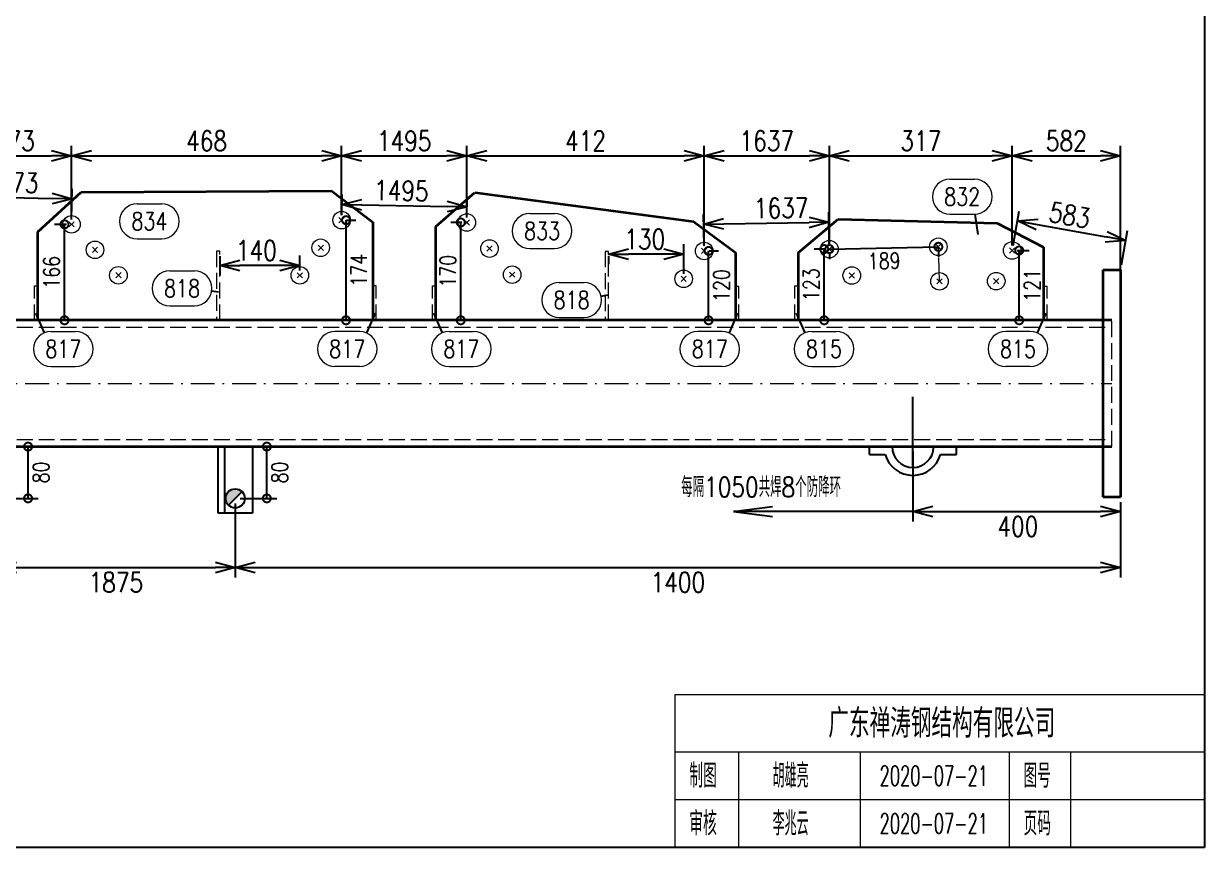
# Model space of a CAD drawing. Extents: x 1310 to 15542, y -76 to 8381.
# Drawn here: x 1665 to 1813.4, y 1193.8 to 1297.4 of the extents above; entities that cross this region are included whole.
import ezdxf
from ezdxf.enums import TextEntityAlignment as Align

# ---------------------------------------------------------------- set-up
doc = ezdxf.new("R2010")
doc.units = 0
doc.header["$MEASUREMENT"] = 0
doc.linetypes.add('一点画线', pattern=[5.2, 3, -1, 0.2, -1])
doc.linetypes.add('虚线', pattern=[2.75, 2, -0.75])
doc.layers.get('0').update_dxf_attribs({"linetype": 'CONTINUOUS', "lineweight": 25})
doc.layers.get('Defpoints').update_dxf_attribs({"linetype": 'CONTINUOUS'})
doc.layers.add('4', color=7, linetype='CONTINUOUS', lineweight=25)
doc.layers.add('5', color=7, linetype='CONTINUOUS', lineweight=25)
doc.styles.add('DimFont', font='simplex.shx', dxfattribs={"width": 0.8, "bigfont": 'gbhzfs.shx'})
doc.styles.get("Standard").update_dxf_attribs({"font": 'simplex.shx', "width": 0.7, "height": 3, "bigfont": 'gbhzfs.shx'})
doc.dimstyles.new('DHDxfDimStyleOpen30', dxfattribs={"dimtxt": 2.5, "dimasz": 2.5, "dimexe": 1.25, "dimexo": 0.625, "dimtad": 2, "dimtxsty": 'DimFont', "dimblk": 'OPEN30', "dimblk1": 'OPEN30', "dimblk2": 'OPEN30', "dimcen": 2.5, "dimadec": 0, "dimazin": 0, "dimtfac": 1, "dimtmove": 0, "dimatfit": 3, "dimfxl": 0, "dimarcsym": 0})

# ---------------------------------------------------------------- blocks, each defined once
blk = doc.blocks.new('板孔21.5')
at = {"layer": '5', "color": 7, "linetype": 'Continuous', "lineweight": 13}
for p, q in [((-0.3, -0.3), (0.3, 0.3)), ((0.3, -0.3), (-0.3, 0.3))]:
    blk.add_line(p, q, dxfattribs=at)
blk.add_circle((0, 0), 1, dxfattribs=at)
blk = doc.blocks.new('_OPEN30')
at = {"color": 0, "linetype": 'ByBlock', "lineweight": -2}
for p, q in [((-1, 0.268), (0, 0)), ((0, 0), (-1, -0.268)), ((0, 0), (-1, 0))]:
    blk.add_line(p, q, dxfattribs=at)
blk = doc.blocks.new('*D200')
at = {"layer": '5', "color": 96, "linetype": 'Continuous', "lineweight": -2}
for p, q in [((1789.38, 1269.49), (1790.16, 1273.8)), ((1792.4, 1272.13), (1801.08, 1270.57)), ((1802.99, 1267.05), (1803.76, 1271.36))]:
    blk.add_line(p, q, dxfattribs=at)
at = {"layer": 'Defpoints', "color": 0, "linetype": 'Continuous'}
for p in [(1803.54, 1270.13), (1789.27, 1268.87), (1802.88, 1266.43)]:
    blk.add_point(p, dxfattribs=at)
at = {"layer": '5', "color": 96, "linetype": 'Continuous', "lineweight": -2, "xscale": 2.5, "yscale": 2.5, "zscale": 2.5}
for p, rotation in [((1789.94, 1272.57), 169.8275937129126), ((1803.54, 1270.13), 349.8275937129126)]:
    blk.add_blockref('_OPEN30', p, dxfattribs=dict(at, rotation=rotation))
at = {"layer": '5', "color": 96, "linetype": 'Continuous', "lineweight": 18, "insert": (1796.5, 1273.3), "char_height": 2.5, "attachment_point": 5, "rotation": 349.8276, "line_spacing_factor": 0.6, "style": 'DimFont'}
blk.add_mtext('583', dxfattribs=at)
blk = doc.blocks.new('_DotSmall')
at = {"color": 0, "linetype": 'ByBlock', "const_width": 0.5}
blk.add_lwpolyline([(-0.0625, 0, 1), (0.0625, 0, 1)], format="xyb", close=True, dxfattribs=at)
blk = doc.blocks.new('*D205')
at = {"layer": '5', "color": 6, "linetype": 'Continuous', "lineweight": -2}
for p, q in [((1670.44, 1272.15), (1668.94, 1272.15)), ((1670.19, 1260.09), (1670.19, 1272.15)), ((1670.44, 1260.09), (1668.94, 1260.09))]:
    blk.add_line(p, q, dxfattribs=at)
at = {"layer": 'Defpoints', "color": 0, "linetype": 'Continuous'}
for p in [(1670.19, 1272.15), (1671.07, 1272.15), (1671.07, 1260.09)]:
    blk.add_point(p, dxfattribs=at)
at = {"layer": '5', "color": 6, "linetype": 'Continuous', "lineweight": -2, "xscale": 2, "yscale": 2, "zscale": 2}
for p, rotation in [((1670.19, 1272.15), 90), ((1670.19, 1260.09), 270)]:
    blk.add_blockref('_DotSmall', p, dxfattribs=dict(at, rotation=rotation))
at = {"layer": '5', "color": 6, "linetype": 'Continuous', "lineweight": 18, "insert": (1668.56, 1266.12), "char_height": 2, "attachment_point": 5, "rotation": 90, "line_spacing_factor": 0.6, "style": 'DimFont'}
blk.add_mtext('166', dxfattribs=at)
blk = doc.blocks.new('*D206')
at = {"layer": '5', "color": 6, "linetype": 'Continuous', "lineweight": -2}
for p, q in [((1705.56, 1260.09), (1705.56, 1272.68)), ((1705.63, 1272.68), (1706.81, 1272.68)), ((1705.63, 1260.09), (1706.81, 1260.09))]:
    blk.add_line(p, q, dxfattribs=at)
at = {"layer": 'Defpoints', "color": 0, "linetype": 'Continuous'}
for p in [(1705.01, 1272.68), (1705.56, 1272.68), (1705.01, 1260.09)]:
    blk.add_point(p, dxfattribs=at)
at = {"layer": '5', "color": 6, "linetype": 'Continuous', "lineweight": -2, "xscale": 2, "yscale": 2, "zscale": 2}
for p, rotation in [((1705.56, 1272.68), 90), ((1705.56, 1260.09), 270)]:
    blk.add_blockref('_DotSmall', p, dxfattribs=dict(at, rotation=rotation))
at = {"layer": '5', "color": 6, "linetype": 'Continuous', "lineweight": 18, "insert": (1707.18, 1266.38), "char_height": 2, "attachment_point": 5, "rotation": 90, "line_spacing_factor": 0.6, "style": 'DimFont'}
blk.add_mtext('174', dxfattribs=at)
blk = doc.blocks.new('*D207')
at = {"layer": '5', "color": 6, "linetype": 'Continuous', "lineweight": -2}
for p, q in [((1720.11, 1272.39), (1718.73, 1272.39)), ((1719.98, 1260.09), (1719.98, 1272.39)), ((1720.11, 1260.09), (1718.73, 1260.09))]:
    blk.add_line(p, q, dxfattribs=at)
at = {"layer": 'Defpoints', "color": 0, "linetype": 'Continuous'}
for p in [(1719.98, 1272.39), (1720.74, 1272.39), (1720.74, 1260.09)]:
    blk.add_point(p, dxfattribs=at)
at = {"layer": '5', "color": 6, "linetype": 'Continuous', "lineweight": -2, "xscale": 2, "yscale": 2, "zscale": 2}
for p, rotation in [((1719.98, 1272.39), 90), ((1719.98, 1260.09), 270)]:
    blk.add_blockref('_DotSmall', p, dxfattribs=dict(at, rotation=rotation))
at = {"layer": '5', "color": 6, "linetype": 'Continuous', "lineweight": 18, "insert": (1718.36, 1266.26), "char_height": 2, "attachment_point": 5, "rotation": 90, "line_spacing_factor": 0.6, "style": 'DimFont'}
blk.add_mtext('170', dxfattribs=at)
blk = doc.blocks.new('*D208')
at = {"layer": '5', "color": 6, "linetype": 'Continuous', "lineweight": -2}
for p, q in [((1751.12, 1260.09), (1751.12, 1268.81)), ((1751.19, 1268.81), (1752.37, 1268.81)), ((1751.19, 1260.09), (1752.37, 1260.09))]:
    blk.add_line(p, q, dxfattribs=at)
at = {"layer": 'Defpoints', "color": 0, "linetype": 'Continuous'}
for p in [(1750.57, 1268.81), (1751.12, 1268.81), (1750.57, 1260.09)]:
    blk.add_point(p, dxfattribs=at)
at = {"layer": '5', "color": 6, "linetype": 'Continuous', "lineweight": -2, "xscale": 2, "yscale": 2, "zscale": 2}
for p, rotation in [((1751.12, 1268.81), 90), ((1751.12, 1260.09), 270)]:
    blk.add_blockref('_DotSmall', p, dxfattribs=dict(at, rotation=rotation))
at = {"layer": '5', "color": 6, "linetype": 'Continuous', "lineweight": 18, "insert": (1752.74, 1264.45), "char_height": 2, "attachment_point": 5, "rotation": 90, "line_spacing_factor": 0.6, "style": 'DimFont'}
blk.add_mtext('120', dxfattribs=at)
blk = doc.blocks.new('*D209')
at = {"layer": '5', "color": 6, "linetype": 'Continuous', "lineweight": -2}
for p, q in [((1765.68, 1269.04), (1764.4, 1269.04)), ((1765.65, 1260.09), (1765.65, 1269.04)), ((1765.68, 1260.09), (1764.4, 1260.09))]:
    blk.add_line(p, q, dxfattribs=at)
at = {"layer": 'Defpoints', "color": 0, "linetype": 'Continuous'}
for p in [(1765.65, 1269.04), (1766.3, 1269.04), (1766.3, 1260.09)]:
    blk.add_point(p, dxfattribs=at)
at = {"layer": '5', "color": 6, "linetype": 'Continuous', "lineweight": -2, "xscale": 2, "yscale": 2, "zscale": 2}
for p, rotation in [((1765.65, 1269.04), 90), ((1765.65, 1260.09), 270)]:
    blk.add_blockref('_DotSmall', p, dxfattribs=dict(at, rotation=rotation))
at = {"layer": '5', "color": 6, "linetype": 'Continuous', "lineweight": 18, "insert": (1764.02, 1264.56), "char_height": 2, "attachment_point": 5, "rotation": 90, "line_spacing_factor": 0.6, "style": 'DimFont'}
blk.add_mtext('123', dxfattribs=at)
blk = doc.blocks.new('*D210')
at = {"layer": '5', "color": 6, "linetype": 'Continuous', "lineweight": -2}
for p, q in [((1789.9, 1268.87), (1791.4, 1268.87)), ((1790.15, 1260.09), (1790.15, 1268.87)), ((1789.9, 1260.09), (1791.4, 1260.09))]:
    blk.add_line(p, q, dxfattribs=at)
at = {"layer": 'Defpoints', "color": 0, "linetype": 'Continuous'}
for p in [(1789.27, 1268.87), (1790.15, 1268.87), (1789.27, 1260.09)]:
    blk.add_point(p, dxfattribs=at)
at = {"layer": '5', "color": 6, "linetype": 'Continuous', "lineweight": -2, "xscale": 2, "yscale": 2, "zscale": 2}
for p, rotation in [((1790.15, 1268.87), 90), ((1790.15, 1260.09), 270)]:
    blk.add_blockref('_DotSmall', p, dxfattribs=dict(at, rotation=rotation))
at = {"layer": '5', "color": 6, "linetype": 'Continuous', "lineweight": 18, "insert": (1791.78, 1264.48), "char_height": 2, "attachment_point": 5, "rotation": 90, "line_spacing_factor": 0.6, "style": 'DimFont'}
blk.add_mtext('121', dxfattribs=at)
blk = doc.blocks.new('*D212')
at = {"layer": '5', "color": 96, "linetype": 'Continuous', "lineweight": -2}
for p, q in [((1655.02, 1273.14), (1655.1, 1276.97)), ((1671.08, 1272.77), (1671.17, 1276.61)), ((1657.57, 1275.67), (1668.64, 1275.41))]:
    blk.add_line(p, q, dxfattribs=at)
at = {"layer": 'Defpoints', "color": 0, "linetype": 'Continuous'}
for p in [(1671.14, 1275.36), (1655, 1272.51), (1671.07, 1272.15)]:
    blk.add_point(p, dxfattribs=at)
at = {"layer": '5', "color": 96, "linetype": 'Continuous', "lineweight": -2, "xscale": 2.5, "yscale": 2.5, "zscale": 2.5}
for p, rotation in [((1655.07, 1275.72), 178.6982102862975), ((1671.14, 1275.36), 358.6982102862975)]:
    blk.add_blockref('_OPEN30', p, dxfattribs=dict(at, rotation=rotation))
at = {"layer": '5', "color": 96, "linetype": 'Continuous', "lineweight": 18, "insert": (1663.48, 1277.41), "char_height": 2.5, "attachment_point": 5, "rotation": 358.6982, "line_spacing_factor": 0.6, "style": 'DimFont'}
blk.add_mtext('1473', dxfattribs=at)
blk = doc.blocks.new('*D213')
at = {"layer": '5', "color": 96, "linetype": 'Continuous', "lineweight": -2}
for p, q in [((1705.02, 1273.3), (1705.07, 1275.89)), ((1707.54, 1274.59), (1718.27, 1274.39)), ((1720.75, 1273.01), (1720.79, 1275.6))]:
    blk.add_line(p, q, dxfattribs=at)
at = {"layer": 'Defpoints', "color": 0, "linetype": 'Continuous'}
for p in [(1720.77, 1274.35), (1705.01, 1272.68), (1720.74, 1272.39)]:
    blk.add_point(p, dxfattribs=at)
at = {"layer": '5', "color": 96, "linetype": 'Continuous', "lineweight": -2, "xscale": 2.5, "yscale": 2.5, "zscale": 2.5}
for p, rotation in [((1705.04, 1274.64), 178.9421235279986), ((1720.77, 1274.35), 358.9421235279986)]:
    blk.add_blockref('_OPEN30', p, dxfattribs=dict(at, rotation=rotation))
at = {"layer": '5', "color": 96, "linetype": 'Continuous', "lineweight": 18, "insert": (1712.52, 1276.38), "char_height": 2.5, "attachment_point": 5, "rotation": 358.9421, "line_spacing_factor": 0.6, "style": 'DimFont'}
blk.add_mtext('1495', dxfattribs=at)
blk = doc.blocks.new('*D214')
at = {"layer": '5', "color": 96, "linetype": 'Continuous', "lineweight": -2}
for p, q in [((1750.56, 1269.43), (1750.5, 1273.43)), ((1766.29, 1269.66), (1766.24, 1273.66)), ((1753.02, 1272.22), (1763.75, 1272.38))]:
    blk.add_line(p, q, dxfattribs=at)
at = {"layer": 'Defpoints', "color": 0, "linetype": 'Continuous'}
for p in [(1766.25, 1272.41), (1750.57, 1268.81), (1766.3, 1269.04)]:
    blk.add_point(p, dxfattribs=at)
at = {"layer": '5', "color": 96, "linetype": 'Continuous', "lineweight": -2, "xscale": 2.5, "yscale": 2.5, "zscale": 2.5}
for p, rotation in [((1766.25, 1272.41), 0.842784728914842), ((1750.52, 1272.18), 180.8427847289149)]:
    blk.add_blockref('_OPEN30', p, dxfattribs=dict(at, rotation=rotation))
at = {"layer": '5', "color": 96, "linetype": 'Continuous', "lineweight": 18, "insert": (1760.24, 1274.2), "char_height": 2.5, "attachment_point": 5, "rotation": 0.8428, "line_spacing_factor": 0.6, "style": 'DimFont'}
blk.add_mtext('1637', dxfattribs=at)
blk = doc.blocks.new('*D219')
at = {"layer": '5', "color": 7, "linetype": 'Continuous', "lineweight": -2}
for p, q in [((1655, 1273.14), (1655, 1282.03)), ((1671.07, 1272.77), (1671.07, 1282.03)), ((1657.5, 1280.78), (1668.57, 1280.78))]:
    blk.add_line(p, q, dxfattribs=at)
at = {"layer": 'Defpoints', "color": 0, "linetype": 'Continuous'}
for p in [(1671.07, 1280.78), (1655, 1272.51), (1671.07, 1272.15)]:
    blk.add_point(p, dxfattribs=at)
at = {"layer": '5', "color": 7, "linetype": 'Continuous', "lineweight": -2, "xscale": 2.5, "yscale": 2.5, "zscale": 2.5, "rotation": 180}
blk.add_blockref('_OPEN30', (1655, 1280.78), dxfattribs=at)
at = {"layer": '5', "color": 7, "linetype": 'Continuous', "lineweight": -2, "xscale": 2.5, "yscale": 2.5, "zscale": 2.5}
blk.add_blockref('_OPEN30', (1671.07, 1280.78), dxfattribs=at)
at = {"layer": '5', "color": 7, "linetype": 'Continuous', "lineweight": 18, "insert": (1663.03, 1282.65), "char_height": 2.5, "attachment_point": 5, "line_spacing_factor": 0.6, "style": 'DimFont'}
blk.add_mtext('1473', dxfattribs=at)
blk = doc.blocks.new('*D220')
at = {"layer": '5', "color": 7, "linetype": 'Continuous', "lineweight": -2}
for p, q in [((1671.07, 1272.77), (1671.07, 1282.03)), ((1705.01, 1273.3), (1705.01, 1282.03)), ((1673.57, 1280.78), (1702.51, 1280.78))]:
    blk.add_line(p, q, dxfattribs=at)
at = {"layer": 'Defpoints', "color": 0, "linetype": 'Continuous'}
for p in [(1705.01, 1280.78), (1671.07, 1272.15), (1705.01, 1272.68)]:
    blk.add_point(p, dxfattribs=at)
at = {"layer": '5', "color": 7, "linetype": 'Continuous', "lineweight": -2, "xscale": 2.5, "yscale": 2.5, "zscale": 2.5, "rotation": 180}
blk.add_blockref('_OPEN30', (1671.07, 1280.78), dxfattribs=at)
at = {"layer": '5', "color": 7, "linetype": 'Continuous', "lineweight": -2, "xscale": 2.5, "yscale": 2.5, "zscale": 2.5}
blk.add_blockref('_OPEN30', (1705.01, 1280.78), dxfattribs=at)
at = {"layer": '5', "color": 7, "linetype": 'Continuous', "lineweight": 18, "insert": (1688.04, 1282.65), "char_height": 2.5, "attachment_point": 5, "line_spacing_factor": 0.6, "style": 'DimFont'}
blk.add_mtext('468', dxfattribs=at)
blk = doc.blocks.new('*D221')
at = {"layer": '5', "color": 7, "linetype": 'Continuous', "lineweight": -2}
for p, q in [((1705.01, 1273.3), (1705.01, 1282.03)), ((1720.74, 1273.01), (1720.74, 1282.03)), ((1707.51, 1280.78), (1718.24, 1280.78))]:
    blk.add_line(p, q, dxfattribs=at)
at = {"layer": 'Defpoints', "color": 0, "linetype": 'Continuous'}
for p in [(1720.74, 1280.78), (1705.01, 1272.68), (1720.74, 1272.39)]:
    blk.add_point(p, dxfattribs=at)
at = {"layer": '5', "color": 7, "linetype": 'Continuous', "lineweight": -2, "xscale": 2.5, "yscale": 2.5, "zscale": 2.5, "rotation": 180}
blk.add_blockref('_OPEN30', (1705.01, 1280.78), dxfattribs=at)
at = {"layer": '5', "color": 7, "linetype": 'Continuous', "lineweight": -2, "xscale": 2.5, "yscale": 2.5, "zscale": 2.5}
blk.add_blockref('_OPEN30', (1720.74, 1280.78), dxfattribs=at)
at = {"layer": '5', "color": 7, "linetype": 'Continuous', "lineweight": 18, "insert": (1712.87, 1282.65), "char_height": 2.5, "attachment_point": 5, "line_spacing_factor": 0.6, "style": 'DimFont'}
blk.add_mtext('1495', dxfattribs=at)
blk = doc.blocks.new('*D222')
at = {"layer": '5', "color": 7, "linetype": 'Continuous', "lineweight": -2}
for p, q in [((1720.74, 1273.01), (1720.74, 1282.03)), ((1750.57, 1269.43), (1750.57, 1282.03)), ((1723.24, 1280.78), (1748.07, 1280.78))]:
    blk.add_line(p, q, dxfattribs=at)
at = {"layer": 'Defpoints', "color": 0, "linetype": 'Continuous'}
for p in [(1750.57, 1280.78), (1720.74, 1272.39), (1750.57, 1268.81)]:
    blk.add_point(p, dxfattribs=at)
at = {"layer": '5', "color": 7, "linetype": 'Continuous', "lineweight": -2, "xscale": 2.5, "yscale": 2.5, "zscale": 2.5, "rotation": 180}
blk.add_blockref('_OPEN30', (1720.74, 1280.78), dxfattribs=at)
at = {"layer": '5', "color": 7, "linetype": 'Continuous', "lineweight": -2, "xscale": 2.5, "yscale": 2.5, "zscale": 2.5}
blk.add_blockref('_OPEN30', (1750.57, 1280.78), dxfattribs=at)
at = {"layer": '5', "color": 7, "linetype": 'Continuous', "lineweight": 18, "insert": (1735.65, 1282.65), "char_height": 2.5, "attachment_point": 5, "line_spacing_factor": 0.6, "style": 'DimFont'}
blk.add_mtext('412', dxfattribs=at)
blk = doc.blocks.new('*D223')
at = {"layer": '5', "color": 7, "linetype": 'Continuous', "lineweight": -2}
for p, q in [((1750.57, 1269.43), (1750.57, 1282.03)), ((1766.3, 1269.66), (1766.3, 1282.03)), ((1753.07, 1280.78), (1763.8, 1280.78))]:
    blk.add_line(p, q, dxfattribs=at)
at = {"layer": 'Defpoints', "color": 0, "linetype": 'Continuous'}
for p in [(1766.3, 1280.78), (1750.57, 1268.81), (1766.3, 1269.04)]:
    blk.add_point(p, dxfattribs=at)
at = {"layer": '5', "color": 7, "linetype": 'Continuous', "lineweight": -2, "xscale": 2.5, "yscale": 2.5, "zscale": 2.5, "rotation": 180}
blk.add_blockref('_OPEN30', (1750.57, 1280.78), dxfattribs=at)
at = {"layer": '5', "color": 7, "linetype": 'Continuous', "lineweight": -2, "xscale": 2.5, "yscale": 2.5, "zscale": 2.5}
blk.add_blockref('_OPEN30', (1766.3, 1280.78), dxfattribs=at)
at = {"layer": '5', "color": 7, "linetype": 'Continuous', "lineweight": 18, "insert": (1758.43, 1282.65), "char_height": 2.5, "attachment_point": 5, "line_spacing_factor": 0.6, "style": 'DimFont'}
blk.add_mtext('1637', dxfattribs=at)
blk = doc.blocks.new('*D224')
at = {"layer": '5', "color": 7, "linetype": 'Continuous', "lineweight": -2}
for p, q in [((1766.3, 1269.66), (1766.3, 1282.03)), ((1789.27, 1269.5), (1789.27, 1282.03)), ((1768.8, 1280.78), (1786.77, 1280.78))]:
    blk.add_line(p, q, dxfattribs=at)
at = {"layer": 'Defpoints', "color": 0, "linetype": 'Continuous'}
for p in [(1789.27, 1280.78), (1766.3, 1269.04), (1789.27, 1268.87)]:
    blk.add_point(p, dxfattribs=at)
at = {"layer": '5', "color": 7, "linetype": 'Continuous', "lineweight": -2, "xscale": 2.5, "yscale": 2.5, "zscale": 2.5, "rotation": 180}
blk.add_blockref('_OPEN30', (1766.3, 1280.78), dxfattribs=at)
at = {"layer": '5', "color": 7, "linetype": 'Continuous', "lineweight": -2, "xscale": 2.5, "yscale": 2.5, "zscale": 2.5}
blk.add_blockref('_OPEN30', (1789.27, 1280.78), dxfattribs=at)
at = {"layer": '5', "color": 7, "linetype": 'Continuous', "lineweight": 18, "insert": (1777.79, 1282.65), "char_height": 2.5, "attachment_point": 5, "line_spacing_factor": 0.6, "style": 'DimFont'}
blk.add_mtext('317', dxfattribs=at)
blk = doc.blocks.new('*D225')
at = {"layer": '5', "color": 7, "linetype": 'Continuous', "lineweight": -2}
for p, q in [((1789.27, 1269.5), (1789.27, 1282.03)), ((1802.88, 1252.77), (1802.88, 1282.03)), ((1791.77, 1280.78), (1800.38, 1280.78))]:
    blk.add_line(p, q, dxfattribs=at)
at = {"layer": 'Defpoints', "color": 0, "linetype": 'Continuous'}
for p in [(1802.88, 1280.78), (1789.27, 1268.87), (1802.88, 1252.15)]:
    blk.add_point(p, dxfattribs=at)
at = {"layer": '5', "color": 7, "linetype": 'Continuous', "lineweight": -2, "xscale": 2.5, "yscale": 2.5, "zscale": 2.5, "rotation": 180}
blk.add_blockref('_OPEN30', (1789.27, 1280.78), dxfattribs=at)
at = {"layer": '5', "color": 7, "linetype": 'Continuous', "lineweight": -2, "xscale": 2.5, "yscale": 2.5, "zscale": 2.5}
blk.add_blockref('_OPEN30', (1802.88, 1280.78), dxfattribs=at)
at = {"layer": '5', "color": 7, "linetype": 'Continuous', "lineweight": 18, "insert": (1796.07, 1282.65), "char_height": 2.5, "attachment_point": 5, "line_spacing_factor": 0.6, "style": 'DimFont'}
blk.add_mtext('582', dxfattribs=at)
blk = doc.blocks.new('*D226')
at = {"layer": '5', "color": 134, "linetype": 'Continuous', "lineweight": -2}
for p, q in [((1689.7, 1268.16), (1689.7, 1265.74)), ((1699.76, 1266.36), (1699.76, 1268.24)), ((1697.26, 1266.99), (1692.2, 1266.99))]:
    blk.add_line(p, q, dxfattribs=at)
at = {"layer": 'Defpoints', "color": 0, "linetype": 'Continuous'}
for p in [(1689.7, 1268.78), (1689.7, 1266.99), (1699.76, 1265.74)]:
    blk.add_point(p, dxfattribs=at)
at = {"layer": '5', "color": 134, "linetype": 'Continuous', "lineweight": -2, "xscale": 2.5, "yscale": 2.5, "zscale": 2.5, "rotation": 180}
blk.add_blockref('_OPEN30', (1689.7, 1266.99), dxfattribs=at)
at = {"layer": '5', "color": 134, "linetype": 'Continuous', "lineweight": -2, "xscale": 2.5, "yscale": 2.5, "zscale": 2.5}
blk.add_blockref('_OPEN30', (1699.76, 1266.99), dxfattribs=at)
at = {"layer": '5', "color": 134, "linetype": 'Continuous', "lineweight": 18, "insert": (1694.29, 1268.86), "char_height": 2.5, "attachment_point": 5, "line_spacing_factor": 0.6, "style": 'DimFont'}
blk.add_mtext('140', dxfattribs=at)
blk = doc.blocks.new('*D227')
at = {"layer": '5', "color": 134, "linetype": 'Continuous', "lineweight": -2}
for p, q in [((1747.99, 1265.92), (1747.99, 1269.66)), ((1738.56, 1268.13), (1738.56, 1267.16)), ((1745.49, 1268.41), (1741.06, 1268.41))]:
    blk.add_line(p, q, dxfattribs=at)
at = {"layer": 'Defpoints', "color": 0, "linetype": 'Continuous'}
for p in [(1738.56, 1268.76), (1738.56, 1268.41), (1747.99, 1265.3)]:
    blk.add_point(p, dxfattribs=at)
at = {"layer": '5', "color": 134, "linetype": 'Continuous', "lineweight": -2, "xscale": 2.5, "yscale": 2.5, "zscale": 2.5, "rotation": 180}
blk.add_blockref('_OPEN30', (1738.56, 1268.41), dxfattribs=at)
at = {"layer": '5', "color": 134, "linetype": 'Continuous', "lineweight": -2, "xscale": 2.5, "yscale": 2.5, "zscale": 2.5}
blk.add_blockref('_OPEN30', (1747.99, 1268.41), dxfattribs=at)
at = {"layer": '5', "color": 134, "linetype": 'Continuous', "lineweight": 18, "insert": (1743.1, 1270.28), "char_height": 2.5, "attachment_point": 5, "line_spacing_factor": 0.6, "style": 'DimFont'}
blk.add_mtext('130', dxfattribs=at)
blk = doc.blocks.new('*D295')
at = {"layer": '5', "color": 6, "linetype": 'Continuous', "lineweight": -2}
for p, q in [((1766.3, 1269.04), (1779.99, 1269.33)), ((1780, 1268.71), (1780.01, 1268.08)), ((1766.32, 1268.41), (1766.33, 1267.79))]:
    blk.add_line(p, q, dxfattribs=at)
at = {"layer": 'Defpoints', "color": 0, "linetype": 'Continuous'}
for p in [(1766.3, 1269.04), (1779.99, 1269.33), (1779.99, 1269.33)]:
    blk.add_point(p, dxfattribs=at)
at = {"layer": '5', "color": 6, "linetype": 'Continuous', "lineweight": -2, "xscale": 2, "yscale": 2, "zscale": 2}
for p, rotation in [((1766.3, 1269.04), 181.2373660788034), ((1779.99, 1269.33), 1.237366078803411)]:
    blk.add_blockref('_DotSmall', p, dxfattribs=dict(at, rotation=rotation))
at = {"layer": '5', "color": 6, "linetype": 'Continuous', "lineweight": 18, "insert": (1773.18, 1267.56), "char_height": 2, "attachment_point": 5, "rotation": 1.2374, "style": 'DimFont'}
blk.add_mtext('189', dxfattribs=at)
blk = doc.blocks.new('*D318')
at = {"layer": '5', "color": 6, "linetype": 'Continuous', "lineweight": -2}
for p, q in [((1664.43, 1244.21), (1666.86, 1244.21)), ((1665.61, 1237.7), (1665.61, 1244.21)), ((1662.27, 1237.7), (1666.86, 1237.7))]:
    blk.add_line(p, q, dxfattribs=at)
at = {"layer": 'Defpoints', "color": 0, "linetype": 'Continuous'}
for p in [(1663.8, 1244.21), (1665.61, 1244.21), (1661.64, 1237.7)]:
    blk.add_point(p, dxfattribs=at)
at = {"layer": '5', "color": 6, "linetype": 'Continuous', "lineweight": -2, "xscale": 2, "yscale": 2, "zscale": 2}
for p, rotation in [((1665.61, 1244.21), 90), ((1665.61, 1237.7), 270)]:
    blk.add_blockref('_DotSmall', p, dxfattribs=dict(at, rotation=rotation))
at = {"layer": '5', "color": 6, "linetype": 'Continuous', "lineweight": 18, "insert": (1667.24, 1240.96), "char_height": 2, "attachment_point": 5, "rotation": 90, "style": 'DimFont'}
blk.add_mtext('80', dxfattribs=at)
blk = doc.blocks.new('*D319')
at = {"layer": '5', "color": 6, "linetype": 'Continuous', "lineweight": -2}
for p, q in [((1694.43, 1244.21), (1696.86, 1244.21)), ((1695.61, 1237.7), (1695.61, 1244.21)), ((1692.27, 1237.7), (1696.86, 1237.7))]:
    blk.add_line(p, q, dxfattribs=at)
at = {"layer": 'Defpoints', "color": 0, "linetype": 'Continuous'}
for p in [(1693.8, 1244.21), (1695.61, 1244.21), (1691.64, 1237.7)]:
    blk.add_point(p, dxfattribs=at)
at = {"layer": '5', "color": 6, "linetype": 'Continuous', "lineweight": -2, "xscale": 2, "yscale": 2, "zscale": 2}
for p, rotation in [((1695.61, 1244.21), 90), ((1695.61, 1237.7), 270)]:
    blk.add_blockref('_DotSmall', p, dxfattribs=dict(at, rotation=rotation))
at = {"layer": '5', "color": 6, "linetype": 'Continuous', "lineweight": 18, "insert": (1697.24, 1240.96), "char_height": 2, "attachment_point": 5, "rotation": 90, "style": 'DimFont'}
blk.add_mtext('80', dxfattribs=at)
blk = doc.blocks.new('*D324')
at = {"color": 0, "linetype": 'Continuous', "lineweight": -2}
for p, q in [((1661.64, 1237.07), (1661.64, 1227.77)), ((1691.64, 1237.07), (1691.64, 1227.77)), ((1664.14, 1229.02), (1689.14, 1229.02))]:
    blk.add_line(p, q, dxfattribs=at)
at = {"layer": 'Defpoints', "color": 0, "linetype": 'Continuous'}
for p in [(1661.64, 1237.7), (1691.64, 1237.7), (1691.64, 1229.02)]:
    blk.add_point(p, dxfattribs=at)
at = {"color": 0, "linetype": 'Continuous', "lineweight": -2, "xscale": 2.5, "yscale": 2.5, "zscale": 2.5, "rotation": 180}
blk.add_blockref('_OPEN30', (1661.64, 1229.02), dxfattribs=at)
at = {"color": 0, "linetype": 'Continuous', "lineweight": -2, "xscale": 2.5, "yscale": 2.5, "zscale": 2.5}
blk.add_blockref('_OPEN30', (1691.64, 1229.02), dxfattribs=at)
at = {"color": 0, "linetype": 'Continuous', "insert": (1676.64, 1227.15), "char_height": 2.5, "attachment_point": 5, "style": 'DimFont'}
blk.add_mtext('1875', dxfattribs=at)
blk = doc.blocks.new('*D325')
at = {"color": 0, "linetype": 'Continuous', "lineweight": -2}
for p, q in [((1691.64, 1237.07), (1691.64, 1227.77)), ((1802.88, 1237.24), (1802.88, 1227.77)), ((1694.14, 1229.02), (1800.38, 1229.02))]:
    blk.add_line(p, q, dxfattribs=at)
at = {"layer": 'Defpoints', "color": 0, "linetype": 'Continuous'}
for p in [(1691.64, 1237.7), (1802.88, 1237.87), (1802.88, 1229.02)]:
    blk.add_point(p, dxfattribs=at)
at = {"color": 0, "linetype": 'Continuous', "lineweight": -2, "xscale": 2.5, "yscale": 2.5, "zscale": 2.5, "rotation": 180}
blk.add_blockref('_OPEN30', (1691.64, 1229.02), dxfattribs=at)
at = {"color": 0, "linetype": 'Continuous', "lineweight": -2, "xscale": 2.5, "yscale": 2.5, "zscale": 2.5}
blk.add_blockref('_OPEN30', (1802.88, 1229.02), dxfattribs=at)
at = {"color": 0, "linetype": 'Continuous', "insert": (1747.26, 1227.15), "char_height": 2.5, "attachment_point": 5, "style": 'DimFont'}
blk.add_mtext('1400', dxfattribs=at)
blk = doc.blocks.new('*D326')
at = {"color": 7, "linetype": 'Continuous', "lineweight": -2}
for p, q in [((1776.79, 1243.59), (1776.79, 1234.8)), ((1779.29, 1236.05), (1800.38, 1236.05)), ((1802.88, 1237.24), (1802.88, 1234.8))]:
    blk.add_line(p, q, dxfattribs=at)
at = {"layer": 'Defpoints', "color": 0, "linetype": 'Continuous'}
for p in [(1776.79, 1244.21), (1802.88, 1237.87), (1802.88, 1236.05)]:
    blk.add_point(p, dxfattribs=at)
at = {"color": 7, "linetype": 'Continuous', "lineweight": -2, "xscale": 2.5, "yscale": 2.5, "zscale": 2.5, "rotation": 180}
blk.add_blockref('_OPEN30', (1776.79, 1236.05), dxfattribs=at)
at = {"color": 7, "linetype": 'Continuous', "lineweight": -2, "xscale": 2.5, "yscale": 2.5, "zscale": 2.5}
blk.add_blockref('_OPEN30', (1802.88, 1236.05), dxfattribs=at)
at = {"color": 7, "linetype": 'Continuous', "lineweight": 18, "insert": (1789.98, 1234.17), "char_height": 2.5, "attachment_point": 5, "style": 'DimFont'}
blk.add_mtext('400', dxfattribs=at)
blk = doc.blocks.new('CTDHK')
at = {"color": 0, "linetype": 'Continuous'}
for p, q in [((297, 210), (297, 0)), ((297, 0), (0, 0))]:
    blk.add_line(p, q, dxfattribs=at)

msp = doc.modelspace()

# ---------------------------------------------------------------- hatches: boundary and pattern name
msp.add_hatch(color=256).paths.add_polyline_path([(1692.492, 1238.549, 0.6681786), (1690.443, 1237.7, 0.1989124), (1690.795, 1236.851)])

# ---------------------------------------------------------------- linework, layer by layer
at = {"color": 0, "linetype": 'Continuous'}
for p, q in [((1784.991, 1270.869), (1784.626, 1273.415)), ((1689.541, 1263.606), (1688.677, 1263.75)), ((1738.374, 1263.23), (1737.612, 1263.078)), ((1666.55, 1261), (1667.624, 1258.517)), ((1709.203, 1261), (1708.129, 1258.517)), ((1716.564, 1261), (1717.638, 1258.517)), ((1754.765, 1261), (1753.691, 1258.517)), ((1762.126, 1261), (1763.2, 1258.517)), ((1793.493, 1261), (1792.419, 1258.517))]:
    msp.add_line(p, q, dxfattribs=at)
for p, q in [((1776.791, 1241.593), (1776.791, 1250.479)), ((1689.482, 1244.212), (1693.802, 1244.212)), ((1689.482, 1235.849), (1689.482, 1244.212)), ((1690.322, 1235.849), (1690.322, 1244.212)), ((1693.802, 1244.212), (1693.802, 1235.849)), ((1771.32, 1244.212), (1774.172, 1244.212)), ((1771.32, 1243.212), (1771.32, 1244.212)), ((1779.41, 1244.212), (1782.262, 1244.212)), ((1782.262, 1243.212), (1782.262, 1244.212)), ((1771.32, 1243.212), (1773.313, 1243.212)), ((1780.269, 1243.212), (1782.262, 1243.212)), ((1692.492, 1238.549), (1690.795, 1236.851)), ((1754.26, 1236.05), (1759.168, 1236.68)), ((1776.791, 1236.05), (1754.26, 1236.05)), ((1754.26, 1236.05), (1759.168, 1235.42)), ((1693.802, 1235.849), (1689.482, 1235.849))]:
    msp.add_line(p, q)
msp.add_circle((1691.643, 1237.7), 1.201)
for radius, start, end in [(2.619, 180, 0), (3.619, 196.04206, 343.95794)]:
    msp.add_arc((1776.791, 1244.212), radius, start, end)
at = {"layer": '4', "color": 1, "linetype": 'Continuous', "lineweight": 18}
for p, q in [((1746.922, 1213.031), (1813.422, 1213.031)), ((1746.922, 1193.831), (1746.922, 1213.031)), ((1746.922, 1205.831), (1813.422, 1205.831)), ((1754.922, 1193.831), (1754.922, 1205.831)), ((1770.222, 1193.831), (1770.222, 1205.831)), ((1788.922, 1193.831), (1788.922, 1205.831)), ((1796.622, 1193.831), (1796.622, 1205.831)), ((1746.922, 1199.831), (1813.422, 1199.831))]:
    msp.add_line(p, q, dxfattribs=at)
msp.add_lwpolyline([(1516.422, 1403.831), (1516.422, 1193.831), (1813.422, 1193.831), (1813.422, 1403.831)], close=True, dxfattribs=at)
at = {"layer": '5', "color": 1, "linetype": 'Continuous', "lineweight": 18}
for p, q in [((1781.448, 1277.825), (1784.535, 1277.825)), ((1679.316, 1274.746), (1682.403, 1274.746)), ((1728.656, 1273.519), (1731.743, 1273.519)), ((1781.448, 1273.415), (1784.535, 1273.415)), ((1679.316, 1270.336), (1682.403, 1270.336)), ((1728.656, 1269.109), (1731.743, 1269.109)), ((1683.414, 1266.317), (1686.501, 1266.317)), ((1732.363, 1264.853), (1735.45, 1264.853)), ((1683.414, 1261.907), (1686.501, 1261.907)), ((1732.363, 1260.443), (1735.45, 1260.443)), ((1668.5, 1258.698), (1671.587, 1258.698)), ((1707.254, 1258.698), (1704.167, 1258.698)), ((1718.513, 1258.698), (1721.6, 1258.698)), ((1752.816, 1258.698), (1749.729, 1258.698)), ((1764.075, 1258.698), (1767.162, 1258.698)), ((1791.544, 1258.698), (1788.457, 1258.698)), ((1668.5, 1254.288), (1671.587, 1254.288)), ((1707.254, 1254.288), (1704.167, 1254.288)), ((1718.513, 1254.288), (1721.6, 1254.288)), ((1752.816, 1254.288), (1749.729, 1254.288)), ((1764.075, 1254.288), (1767.162, 1254.288)), ((1791.544, 1254.288), (1788.457, 1254.288))]:
    msp.add_line(p, q, dxfattribs=at)
at = {"layer": '5', "color": 7, "linetype": 'Continuous', "lineweight": 35}
for p, q in [((1666.833, 1271.204), (1672.262, 1276.203)), ((1672.262, 1276.203), (1703.717, 1276.378)), ((1703.717, 1276.378), (1708.921, 1272.442)), ((1716.846, 1271.884), (1721.768, 1276.167)), ((1721.768, 1276.167), (1749.223, 1272.489)), ((1708.921, 1272.442), (1708.921, 1260.088)), ((1716.846, 1260.088), (1716.846, 1271.884)), ((1749.223, 1272.489), (1754.483, 1268.629)), ((1762.409, 1268.593), (1767.392, 1272.804)), ((1767.392, 1272.804), (1787.381, 1272.307)), ((1787.381, 1272.307), (1793.211, 1269.275)), ((1666.833, 1260.088), (1666.833, 1271.204)), ((1754.483, 1268.629), (1754.483, 1260.088)), ((1762.409, 1260.088), (1762.409, 1268.593)), ((1793.211, 1269.275), (1793.211, 1260.088)), ((1800.702, 1266.431), (1802.876, 1266.431)), ((1800.702, 1237.869), (1800.702, 1266.431)), ((1802.876, 1266.431), (1802.876, 1237.869)), ((1801.789, 1260.088), (1540.45, 1260.088)), ((1708.921, 1260.088), (1666.833, 1260.088)), ((1754.483, 1260.088), (1716.846, 1260.088)), ((1793.211, 1260.088), (1762.409, 1260.088)), ((1540.45, 1244.212), (1801.789, 1244.212)), ((1802.876, 1237.869), (1800.702, 1237.869))]:
    msp.add_line(p, q, dxfattribs=at)
at = {"layer": '5', "color": 7, "linetype": '虚线', "lineweight": 18}
for p, q in [((1689.7, 1268.785), (1689.265, 1268.785)), ((1689.265, 1268.785), (1689.265, 1260.088)), ((1689.7, 1260.088), (1689.7, 1268.785)), ((1738.559, 1268.756), (1738.124, 1268.756)), ((1738.124, 1268.756), (1738.124, 1260.088)), ((1738.559, 1260.088), (1738.559, 1268.756)), ((1666.398, 1260.088), (1666.398, 1264.433)), ((1666.398, 1264.433), (1666.833, 1264.433)), ((1666.833, 1264.433), (1666.833, 1260.088)), ((1709.355, 1264.433), (1708.921, 1264.433)), ((1708.921, 1264.433), (1708.921, 1260.088)), ((1709.355, 1260.088), (1709.355, 1264.433)), ((1716.411, 1260.088), (1716.411, 1264.433)), ((1716.411, 1264.433), (1716.846, 1264.433)), ((1716.846, 1264.433), (1716.846, 1260.088)), ((1754.918, 1264.35), (1754.483, 1264.35)), ((1754.483, 1264.35), (1754.483, 1260.088)), ((1754.918, 1260.088), (1754.918, 1264.35)), ((1761.974, 1260.088), (1761.974, 1264.433)), ((1761.974, 1264.433), (1762.409, 1264.433)), ((1762.409, 1264.433), (1762.409, 1260.088)), ((1793.646, 1264.35), (1793.211, 1264.35)), ((1793.211, 1264.35), (1793.211, 1260.088)), ((1793.646, 1260.088), (1793.646, 1264.35)), ((1801.789, 1244.212), (1801.789, 1260.088)), ((1540.45, 1259.206), (1801.789, 1259.206)), ((1540.45, 1245.094), (1801.789, 1245.094))]:
    msp.add_line(p, q, dxfattribs=at)
at = {"layer": '5', "color": 1, "linetype": '一点画线', "lineweight": 18}
for p, q in [((1780.136, 1264.986), (1779.987, 1269.333)), ((1540.45, 1252.15), (1801.789, 1252.15))]:
    msp.add_line(p, q, dxfattribs=at)
at = {"layer": '5', "color": 1, "linetype": 'Continuous', "lineweight": 18}
for centre, start, end in [((1781.448, 1275.62), 90, 270), ((1784.535, 1275.62), 270, 90), ((1679.316, 1272.541), 90, 270), ((1682.403, 1272.541), 270, 90), ((1728.656, 1271.314), 90, 270), ((1731.743, 1271.314), 270, 90), ((1683.414, 1264.112), 90, 270), ((1686.501, 1264.112), 270, 90), ((1732.363, 1262.648), 90, 270), ((1735.45, 1262.648), 270, 90), ((1668.5, 1256.493), 90, 270), ((1671.587, 1256.493), 270, 90), ((1704.167, 1256.493), 90, 270), ((1707.254, 1256.493), 270, 90), ((1718.513, 1256.493), 90, 270), ((1721.6, 1256.493), 270, 90), ((1749.729, 1256.493), 90, 270), ((1752.816, 1256.493), 270, 90), ((1764.075, 1256.493), 90, 270), ((1767.162, 1256.493), 270, 90), ((1788.457, 1256.493), 90, 270), ((1791.544, 1256.493), 270, 90)]:
    msp.add_arc(centre, 2.205, start, end, dxfattribs=at)

# ---------------------------------------------------------------- block references
at = {"color": 2, "linetype": 'Continuous'}
msp.add_blockref('CTDHK', (1516.422, 1193.831), dxfattribs=at)
at = {"layer": '5', "color": 7, "linetype": 'Continuous', "lineweight": 35, "xscale": 1.102500000000873, "yscale": 1.102499999999964, "zscale": 1.1025}
for p in [(1671.068, 1272.148), (1705.007, 1272.676), (1720.735, 1272.385), (1702.383, 1269.206), (1723.59, 1269.104), (1766.304, 1269.037), (1779.987, 1269.333), (1674.015, 1268.948), (1750.566, 1268.806), (1789.272, 1268.872), (1676.961, 1265.749), (1699.759, 1265.737), (1726.445, 1265.822), (1747.992, 1265.299), (1769.112, 1265.715), (1780.136, 1264.986), (1787.265, 1265.013)]:
    msp.add_blockref('板孔21.5', p, dxfattribs=at)

# ---------------------------------------------------------------- texts
at = {"color": 1, "linetype": 'Continuous', "lineweight": 18, "width": 0.8}
msp.add_text('每隔1050共焊8个防降环', height=2.5, dxfattribs=at).set_placement((1757.722, 1239.263), align=Align.MIDDLE)
at = {"layer": '4', "color": 1, "linetype": 'Continuous', "lineweight": 13}
msp.add_text('广东禅涛钢结构有限公司', height=3.6, dxfattribs=at).set_placement((1780.422, 1209.431), align=Align.MIDDLE_CENTER)
for s, height, width, p in [('制图', 3, 0.8, (1750.422, 1202.831)), ('胡雄亮', 3, 0.7, (1761.422, 1202.831)), ('2020-07-21', 2.5, 0.6, (1779.422, 1202.831)), ('图号', 3, 0.8, (1792.422, 1202.831)), ('审核', 3, 0.8, (1750.422, 1196.831)), ('李兆云', 3, 0.7, (1761.422, 1196.831)), ('2020-07-21', 2.5, 0.6, (1779.422, 1196.831)), ('页码', 3, 0.8, (1792.422, 1196.831))]:
    msp.add_text(s, height=height, dxfattribs=dict(at, width=width)).set_placement(p, align=Align.MIDDLE_CENTER)
at = {"layer": '5', "color": 1, "linetype": 'Continuous', "lineweight": 18, "width": 0.8}
for s, p in [('832', (1782.992, 1275.62)), ('834', (1680.859, 1272.541)), ('833', (1730.199, 1271.314)), ('818', (1684.958, 1264.112)), ('818', (1733.906, 1262.648)), ('817', (1670.043, 1256.493)), ('817', (1705.71, 1256.493)), ('817', (1720.057, 1256.493)), ('817', (1751.273, 1256.493)), ('815', (1765.619, 1256.493)), ('815', (1790.001, 1256.493))]:
    msp.add_text(s, height=2.205, dxfattribs=at).set_placement(p, align=Align.MIDDLE_CENTER)

# ---------------------------------------------------------------- dimensions: what is measured, and where the dimension line sits
at = {"color": 7, "linetype": 'Continuous', "lineweight": 18}
dim = msp.add_linear_dim(base=(1802.876, 1236.05), p1=(1776.791, 1244.212), p2=(1802.876, 1237.869), text='400', dimstyle='DHDxfDimStyleOpen30', override={"dimclrd": 7, "dimclre": 7, "dimclrt": 7}, dxfattribs=at)
dim.commit()
dim.dimension.update_dxf_attribs({"geometry": '*D326', "text_midpoint": (1789.981, 1236.05), "dimtype": 160})
at = {"color": 0, "linetype": 'Continuous'}
for base, p1, p2, text, picture, middle in [((1691.643, 1229.022), (1661.643, 1237.7), (1691.643, 1237.7), '1875', '*D324', (1676.643, 1227.147)), ((1802.876, 1229.022), (1691.643, 1237.7), (1802.876, 1237.869), '1400', '*D325', (1747.26, 1227.147))]:
    dim = msp.add_linear_dim(base=base, p1=p1, p2=p2, text=text, dimstyle='DHDxfDimStyleOpen30', override={"dimtmove": 1}, dxfattribs=at)
    dim.commit()
    dim.dimension.update_dxf_attribs({"geometry": picture, "text_midpoint": middle})
at = {"layer": '5', "color": 7, "linetype": 'Continuous', "lineweight": 18}
for base, p1, p2, text, picture, middle in [((1671.068, 1280.777), (1655.001, 1272.513), (1671.068, 1272.148), '1473', '*D219', (1663.035, 1280.777)), ((1705.007, 1280.777), (1671.068, 1272.148), (1705.007, 1272.676), '468', '*D220', (1688.038, 1280.777)), ((1720.735, 1280.777), (1705.007, 1272.676), (1720.735, 1272.385), '1495', '*D221', (1712.871, 1280.777)), ((1750.566, 1280.777), (1720.735, 1272.385), (1750.566, 1268.806), '412', '*D222', (1735.651, 1280.777)), ((1766.304, 1280.777), (1750.566, 1268.806), (1766.304, 1269.037), '1637', '*D223', (1758.435, 1280.777)), ((1789.272, 1280.777), (1766.304, 1269.037), (1789.272, 1268.872), '317', '*D224', (1777.788, 1280.777)), ((1802.876, 1280.777), (1789.272, 1268.872), (1802.876, 1252.15), '582', '*D225', (1796.074, 1280.777))]:
    dim = msp.add_linear_dim(base=base, p1=p1, p2=p2, text=text, dimstyle='DHDxfDimStyleOpen30', override={"dimtxt": 2.5, "dimclrd": 7, "dimclre": 7, "dimclrt": 7}, dxfattribs=at)
    dim.commit()
    dim.dimension.update_dxf_attribs({"geometry": picture, "text_midpoint": middle, "dimtype": 160})
at = {"layer": '5', "color": 96, "linetype": 'Continuous', "lineweight": 18}
for base, p1, p2, angle, text, picture, middle in [((1671.141, 1275.357), (1655.001, 1272.513), (1671.068, 1272.148), 358.69821, '1473', '*D212', (1663.436, 1275.532)), ((1720.771, 1274.348), (1705.007, 1272.676), (1720.735, 1272.385), 358.94212, '1495', '*D213', (1712.489, 1274.501)), ((1766.254, 1272.414), (1750.566, 1268.806), (1766.304, 1269.037), 0.84278, '1637', '*D214', (1760.266, 1272.326)), ((1803.54, 1270.129), (1789.272, 1268.872), (1802.876, 1266.431), 349.82759, '583', '*D200', (1796.168, 1271.452))]:
    dim = msp.add_linear_dim(base=base, p1=p1, p2=p2, angle=angle, text=text, dimstyle='DHDxfDimStyleOpen30', override={"dimtxt": 2.5, "dimclrd": 96, "dimclre": 96, "dimclrt": 96}, dxfattribs=at)
    dim.commit()
    dim.dimension.update_dxf_attribs({"geometry": picture, "text_midpoint": middle, "dimtype": 161})
at = {"layer": '5', "color": 6, "linetype": 'Continuous', "lineweight": 18}
for base, p1, p2, text, picture, middle in [((1705.558, 1272.676), (1705.007, 1260.088), (1705.007, 1272.676), '174', '*D206', (1705.558, 1266.382)), ((1670.186, 1272.148), (1671.068, 1260.088), (1671.068, 1272.148), '166', '*D205', (1670.186, 1266.118)), ((1719.984, 1272.385), (1720.735, 1260.088), (1720.735, 1272.385), '170', '*D207', (1719.984, 1266.262)), ((1751.117, 1268.806), (1750.566, 1260.088), (1750.566, 1268.806), '120', '*D208', (1751.117, 1264.447)), ((1765.648, 1269.037), (1766.304, 1260.088), (1766.304, 1269.037), '123', '*D209', (1765.648, 1264.563)), ((1790.154, 1268.872), (1789.272, 1260.088), (1789.272, 1268.872), '121', '*D210', (1790.154, 1264.48))]:
    dim = msp.add_linear_dim(base=base, p1=p1, p2=p2, angle=90, text=text, dimstyle='DHDxfDimStyleOpen30', override={"dimtxt": 2, "dimasz": 2, "dimblk1": 'DotSmall', "dimblk2": 'DotSmall', "dimsah": 1, "dimclrd": 6, "dimclre": 6, "dimclrt": 6}, dxfattribs=at)
    dim.commit()
    dim.dimension.update_dxf_attribs({"geometry": picture, "text_midpoint": middle, "dimtype": 161})
at = {"layer": '5', "color": 134, "linetype": 'Continuous', "lineweight": 18}
for base, p1, p2, text, picture, middle in [((1738.559, 1268.408), (1747.992, 1265.299), (1738.559, 1268.756), '130', '*D227', (1743.095, 1268.408)), ((1689.7, 1266.988), (1699.759, 1265.737), (1689.7, 1268.785), '140', '*D226', (1694.292, 1266.988))]:
    dim = msp.add_linear_dim(base=base, p1=p1, p2=p2, text=text, dimstyle='DHDxfDimStyleOpen30', override={"dimtxt": 2.5, "dimclrd": 134, "dimclre": 134, "dimclrt": 134}, dxfattribs=at)
    dim.commit()
    dim.dimension.update_dxf_attribs({"geometry": picture, "text_midpoint": middle, "dimtype": 160})
at = {"layer": '5', "color": 6, "linetype": 'Continuous', "lineweight": 18}
dim = msp.add_aligned_dim(p1=(1766.304, 1269.037), p2=(1779.987, 1269.333), distance=0, text='189', dimstyle='DHDxfDimStyleOpen30', override={"dimtxt": 2, "dimasz": 2, "dimblk1": 'DotSmall', "dimblk2": 'DotSmall', "dimsah": 1, "dimclrd": 6, "dimclre": 6, "dimclrt": 6}, dxfattribs=at)
dim.commit()
dim.dimension.update_dxf_attribs({"geometry": '*D295', "text_midpoint": (1773.181, 1267.56)})
for base, p1, p2, picture, middle in [((1665.614, 1244.212), (1661.643, 1237.7), (1663.802, 1244.212), '*D318', (1667.239, 1240.956)), ((1695.614, 1244.212), (1691.643, 1237.7), (1693.802, 1244.212), '*D319', (1697.239, 1240.956))]:
    dim = msp.add_linear_dim(base=base, p1=p1, p2=p2, angle=90, text='80', dimstyle='DHDxfDimStyleOpen30', override={"dimtxt": 2, "dimasz": 2, "dimblk1": 'DotSmall', "dimblk2": 'DotSmall', "dimsah": 1, "dimclrd": 6, "dimclre": 6, "dimclrt": 6}, dxfattribs=at)
    dim.commit()
    dim.dimension.update_dxf_attribs({"geometry": picture, "text_midpoint": middle})

doc.saveas('drawing.dxf')
